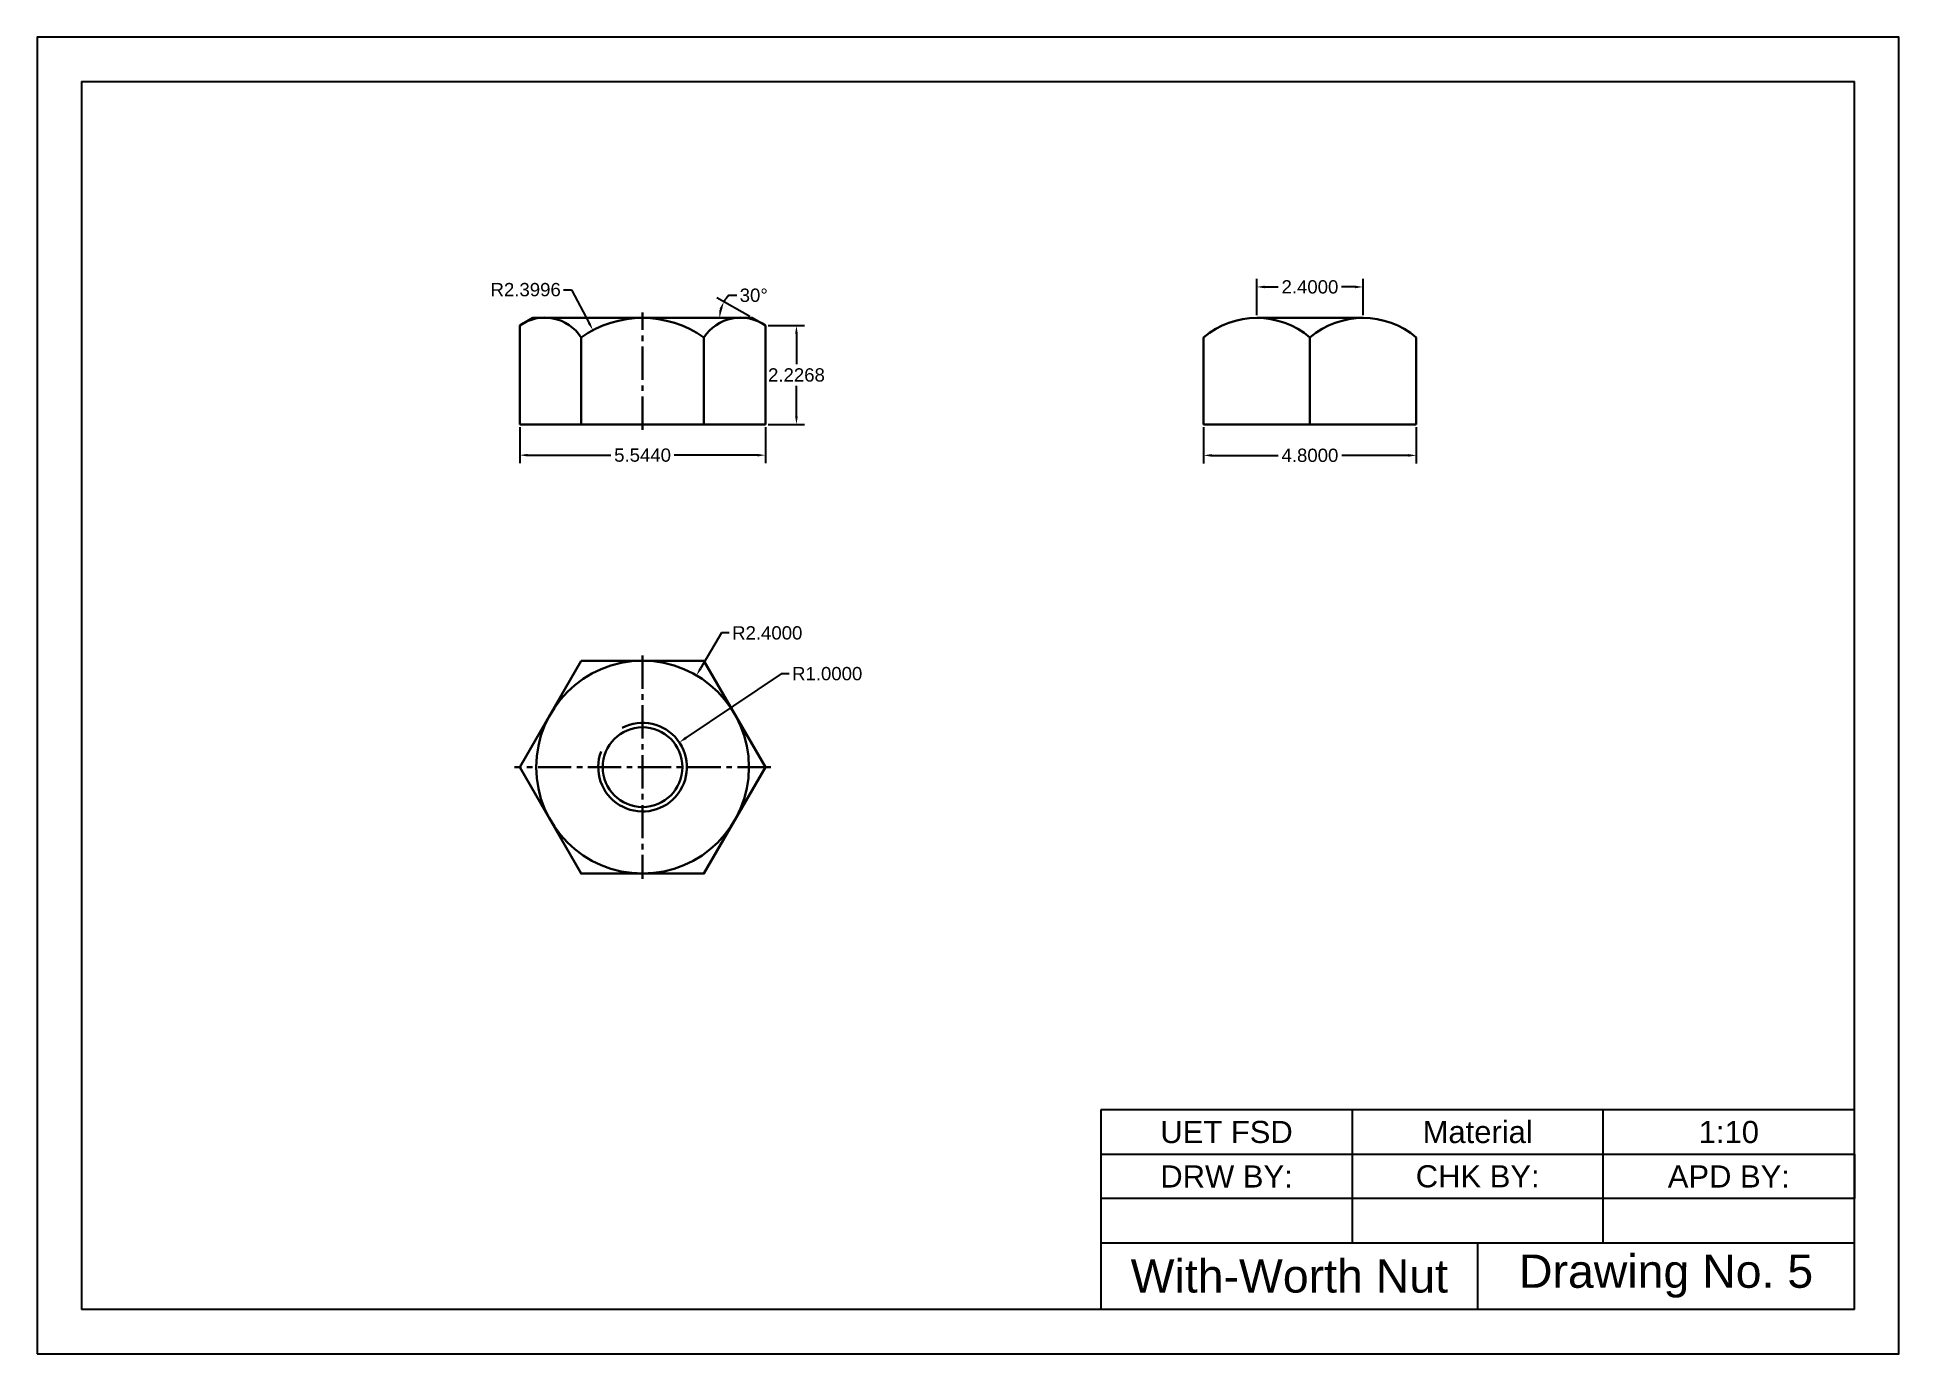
# Model space of a CAD drawing. Header units: centimetres. Extents: x 5.9 to 47.9, y 16.5 to 46.2.
import ezdxf

# ---------------------------------------------------------------- set-up
doc = ezdxf.new("R2010")
doc.units = ezdxf.units.CM
doc.header["$MEASUREMENT"] = 0
doc.linetypes.add('CENTER2', pattern=[1.125, 0.75, -0.125, 0.125, -0.125])
doc.layers.add('VPORTS', color=7, linetype='Continuous')
doc.styles.get("Standard").update_dxf_attribs({"font": 'arial.ttf'})
doc.dimstyles.get("Standard").update_dxf_attribs({"dimtxt": 0.3, "dimasz": 0.18, "dimexe": 0.18, "dimexo": 0.0625, "dimgap": 0.09, "dimtad": 0, "dimtih": 1, "dimtoh": 1, "dimdec": 4, "dimzin": 0, "dimdsep": 46, "dimtxsty": 'Standard', "dimcen": 0.09, "dimadec": 0, "dimazin": 0, "dimtfac": 1, "dimtdec": 4, "dimtofl": 0, "dimtmove": 0, "dimatfit": 3, "dimfxl": 1, "dimtolj": 1, "dimtzin": 0, "dimarcsym": 0})

# ---------------------------------------------------------------- blocks, each defined once
blk = doc.blocks.new('*U1')
at = {"layer": 'VPORTS', "color": 0, "linetype": 'CENTER2', "lineweight": 30, "transparency": 16777216}
blk.add_line((0, 2.52), (0, -2.52), dxfattribs=at)
blk = doc.blocks.new('*U2')
at = {"layer": 'VPORTS', "color": 0, "linetype": 'CENTER2', "lineweight": 30, "transparency": 16777216}
blk.add_line((2.892, 0), (-2.892, 0), dxfattribs=at)
blk = doc.blocks.new('*U3')
at = {"layer": 'VPORTS', "color": 0, "linetype": 'CENTER2', "lineweight": 30, "transparency": 16777216}
blk.add_line((0, -1.09975), (0, 1.54025), dxfattribs=at)
blk = doc.blocks.new('*D4')
at = {"layer": 'Defpoints', "color": 0, "transparency": 16777216}
for p in [(16.774, 37.482), (22.318, 37.482), (16.774, 36.787)]:
    blk.add_point(p, dxfattribs=at)
at = {"layer": 'VPORTS', "color": 0, "lineweight": -2, "transparency": 16777216}
for p, q in [((16.774, 37.419), (16.774, 36.607)), ((22.318, 37.419), (22.318, 36.607)), ((16.954, 36.787), (18.833, 36.787)), ((22.138, 36.787), (20.258, 36.787))]:
    blk.add_line(p, q, dxfattribs=at)
at = {"layer": 'VPORTS', "color": 0, "transparency": 16777216}
for points in [[(16.954, 36.817), (16.954, 36.757), (16.774, 36.787)], [(22.138, 36.817), (22.138, 36.757), (22.318, 36.787)]]:
    blk.add_solid(points, dxfattribs=at)
at = {"layer": 'VPORTS', "color": 0, "transparency": 16777216, "insert": (19.546, 36.787), "char_height": 0.3, "attachment_point": 5}
blk.add_mtext('\\A1;5.5440', dxfattribs=at)
blk = doc.blocks.new('*D5')
at = {"layer": 'Defpoints', "color": 0, "transparency": 16777216}
for p in [(32.203, 37.482), (37.003, 37.482), (37.003, 36.782)]:
    blk.add_point(p, dxfattribs=at)
at = {"layer": 'VPORTS', "color": 0, "lineweight": -2, "transparency": 16777216}
for p, q in [((32.203, 37.419), (32.203, 36.602)), ((37.003, 37.419), (37.003, 36.602)), ((32.383, 36.782), (33.885, 36.782)), ((36.823, 36.782), (35.321, 36.782))]:
    blk.add_line(p, q, dxfattribs=at)
at = {"layer": 'VPORTS', "color": 0, "transparency": 16777216}
for points in [[(32.383, 36.812), (32.383, 36.752), (32.203, 36.782)], [(36.823, 36.812), (36.823, 36.752), (37.003, 36.782)]]:
    blk.add_solid(points, dxfattribs=at)
at = {"layer": 'VPORTS', "color": 0, "transparency": 16777216, "insert": (34.603, 36.782), "char_height": 0.3, "attachment_point": 5}
blk.add_mtext('\\A1;4.8000', dxfattribs=at)
blk = doc.blocks.new('*D6')
at = {"layer": 'Defpoints', "color": 0, "transparency": 16777216}
for p in [(22.318, 39.709), (22.318, 37.482), (23.018, 37.482)]:
    blk.add_point(p, dxfattribs=at)
at = {"layer": 'VPORTS', "color": 0, "lineweight": -2, "transparency": 16777216}
for p, q in [((22.38, 39.709), (23.198, 39.709)), ((23.018, 39.529), (23.018, 38.839)), ((23.018, 37.662), (23.018, 38.352)), ((22.38, 37.482), (23.198, 37.482))]:
    blk.add_line(p, q, dxfattribs=at)
at = {"layer": 'VPORTS', "color": 0, "transparency": 16777216}
for points in [[(22.988, 39.529), (23.048, 39.529), (23.018, 39.709)], [(22.988, 37.662), (23.048, 37.662), (23.018, 37.482)]]:
    blk.add_solid(points, dxfattribs=at)
at = {"layer": 'VPORTS', "color": 0, "transparency": 16777216, "insert": (23.018, 38.595), "char_height": 0.3, "attachment_point": 5}
blk.add_mtext('\\A1;2.2268', dxfattribs=at)
blk = doc.blocks.new('*D7')
at = {"layer": 'Defpoints', "color": 0, "transparency": 16777216}
for p in [(21.294, 40.01), (17.074, 39.882), (22.018, 39.882), (22.018, 39.882), (22.318, 39.709)]:
    blk.add_point(p, dxfattribs=at)
at = {"layer": 'VPORTS', "color": 0, "lineweight": -2, "transparency": 16777216}
for p, q in [((21.963, 39.913), (21.225, 40.339)), ((21.489, 40.393), (21.669, 40.393))]:
    blk.add_line(p, q, dxfattribs=at)
for start, end in [(135.9321, 150), (164.0679, 165.9321)]:
    blk.add_arc((22.018, 39.882), 0.735, start, end, dxfattribs=at)
at = {"layer": 'VPORTS', "color": 0, "transparency": 16777216}
for points in [[(21.334, 40.057), (21.275, 40.064), (21.283, 39.882)], [(21.283, 40.095), (21.338, 40.072), (21.381, 40.249)]]:
    blk.add_solid(points, dxfattribs=at)
at = {"layer": 'VPORTS', "color": 0, "transparency": 16777216, "insert": (22.054, 40.393), "char_height": 0.3, "attachment_point": 5}
blk.add_mtext('\\A1;30°', dxfattribs=at)
blk = doc.blocks.new('*D8')
at = {"layer": 'Defpoints', "color": 0, "transparency": 16777216}
for p in [(18.426, 39.605), (19.546, 37.482)]:
    blk.add_point(p, dxfattribs=at)
at = {"layer": 'VPORTS', "color": 0, "lineweight": -2, "transparency": 16777216}
for p, q in [((17.764, 40.52), (17.944, 40.52)), ((17.944, 40.52), (18.342, 39.764)), ((19.456, 37.482), (19.636, 37.482)), ((19.546, 37.392), (19.546, 37.572))]:
    blk.add_line(p, q, dxfattribs=at)
at = {"layer": 'VPORTS', "color": 0, "transparency": 16777216}
blk.add_solid([(18.369, 39.778), (18.316, 39.75), (18.426, 39.605)], dxfattribs=at)
at = {"layer": 'VPORTS', "color": 0, "transparency": 16777216, "insert": (16.908, 40.52), "char_height": 0.3, "attachment_point": 5}
blk.add_mtext('\\A1;R2.3996', dxfattribs=at)
blk = doc.blocks.new('*D9')
at = {"layer": 'Defpoints', "color": 0, "transparency": 16777216}
for p in [(20.375, 30.307), (19.546, 29.749)]:
    blk.add_point(p, dxfattribs=at)
at = {"layer": 'VPORTS', "color": 0, "lineweight": -2, "transparency": 16777216}
for p, q in [((22.675, 31.857), (20.524, 30.408)), ((22.855, 31.857), (22.675, 31.857)), ((19.546, 29.659), (19.546, 29.839)), ((19.456, 29.749), (19.636, 29.749))]:
    blk.add_line(p, q, dxfattribs=at)
at = {"layer": 'VPORTS', "color": 0, "transparency": 16777216}
blk.add_solid([(20.507, 30.433), (20.541, 30.383), (20.375, 30.307)], dxfattribs=at)
at = {"layer": 'VPORTS', "color": 0, "transparency": 16777216, "insert": (23.711, 31.857), "char_height": 0.3, "attachment_point": 5}
blk.add_mtext('\\A1;R1.0000', dxfattribs=at)
blk = doc.blocks.new('*D10')
at = {"layer": 'Defpoints', "color": 0, "transparency": 16777216}
for p in [(20.761, 31.818), (19.546, 29.749)]:
    blk.add_point(p, dxfattribs=at)
at = {"layer": 'VPORTS', "color": 0, "lineweight": -2, "transparency": 16777216}
for p, q in [((21.323, 32.776), (20.852, 31.974)), ((21.503, 32.776), (21.323, 32.776)), ((19.546, 29.659), (19.546, 29.839)), ((19.456, 29.749), (19.636, 29.749))]:
    blk.add_line(p, q, dxfattribs=at)
at = {"layer": 'VPORTS', "color": 0, "transparency": 16777216}
blk.add_solid([(20.826, 31.989), (20.878, 31.958), (20.761, 31.818)], dxfattribs=at)
at = {"layer": 'VPORTS', "color": 0, "transparency": 16777216, "insert": (22.359, 32.776), "char_height": 0.3, "attachment_point": 5}
blk.add_mtext('\\A1;R2.4000', dxfattribs=at)
blk = doc.blocks.new('*D11')
at = {"layer": 'Defpoints', "color": 0, "transparency": 16777216}
for p in [(35.803, 40.582), (33.403, 39.882), (35.803, 39.882)]:
    blk.add_point(p, dxfattribs=at)
at = {"layer": 'VPORTS', "color": 0, "lineweight": -2, "transparency": 16777216}
for p, q in [((33.403, 39.944), (33.403, 40.762)), ((35.803, 39.944), (35.803, 40.762)), ((33.583, 40.582), (33.888, 40.582)), ((35.623, 40.582), (35.318, 40.582))]:
    blk.add_line(p, q, dxfattribs=at)
at = {"layer": 'VPORTS', "color": 0, "transparency": 16777216}
for points in [[(33.583, 40.612), (33.583, 40.552), (33.403, 40.582)], [(35.623, 40.612), (35.623, 40.552), (35.803, 40.582)]]:
    blk.add_solid(points, dxfattribs=at)
at = {"layer": 'VPORTS', "color": 0, "transparency": 16777216, "insert": (34.603, 40.582), "char_height": 0.3, "attachment_point": 5}
blk.add_mtext('\\A1;2.4000', dxfattribs=at)

msp = doc.modelspace()

# ---------------------------------------------------------------- linework, layer by layer
for p, q in [((6.88817, 45.21527), (6.88817, 17.51527)), ((6.88817, 45.21527), (46.88817, 45.21527)), ((46.88817, 17.51527), (46.88817, 45.21527)), ((46.88817, 22.01527), (29.88817, 22.01527)), ((29.88817, 22.01527), (29.88817, 17.51527)), ((41.22117, 22.01527), (35.55417, 22.01527)), ((35.55417, 22.01527), (35.55417, 19.01527)), ((41.22117, 19.01527), (41.22117, 22.01527)), ((29.88817, 21.01527), (46.88817, 21.01527)), ((46.88817, 21.01527), (46.88817, 20.01527)), ((46.88817, 20.01527), (29.88817, 20.01527)), ((29.88817, 20.01527), (29.88817, 19.01527)), ((29.88817, 19.01527), (46.88817, 19.01527)), ((38.38817, 17.51527), (38.38817, 19.01527)), ((46.88817, 17.51527), (6.88817, 17.51527))]:
    msp.add_line(p, q)
at = {"lineweight": 30}
for p, q in [((16.77357, 39.70873), (17.07357, 39.88194)), ((16.77357, 39.70873), (16.77357, 37.48194)), ((22.01757, 39.88194), (17.07357, 39.88194)), ((22.31757, 39.70873), (22.01757, 39.88194)), ((22.31757, 39.70873), (22.31757, 37.48194)), ((35.80287, 39.88194), (33.40287, 39.88194)), ((22.31757, 37.48194), (16.77357, 37.48194)), ((37.00287, 37.48194), (32.20287, 37.48194))]:
    msp.add_line(p, q, dxfattribs=at)
msp.add_lwpolyline([(5.88817, 16.51527), (47.88817, 16.51527), (47.88817, 46.21527), (5.88817, 46.21527)], close=True)
at = {"layer": 'VPORTS', "lineweight": 30}
for p, q in [((33.40287, 39.88194), (33.40287, 39.88194)), ((18.15993, 37.48194), (18.15993, 39.44144)), ((20.93121, 37.48194), (20.93121, 39.44144)), ((32.20287, 37.48194), (32.20287, 39.44144)), ((34.60287, 37.48194), (34.60287, 39.44144)), ((37.00287, 37.48194), (37.00287, 39.44144)), ((18.54557, 32.14864), (18.54557, 32.14864)), ((20.54557, 32.14864), (20.54557, 32.14864))]:
    msp.add_line(p, q, dxfattribs=at)
msp.add_lwpolyline([(18.15993, 32.14864), (16.77429, 29.74864), (18.15993, 27.34864), (20.93121, 27.34864), (22.31685, 29.74864), (20.93121, 32.14864)], close=True, dxfattribs=at)
for radius in [2.4, 0.9]:
    msp.add_circle((19.54557, 29.74864), radius, dxfattribs=at)
for centre, radius, start, end in [((17.33976, 38.91646), 0.97379, 32.622795, 125.551361), ((19.54557, 37.48235), 2.39959, 54.728716, 125.271284), ((21.75137, 38.91646), 0.97379, 54.448639, 147.377205), ((33.40287, 38.02718), 1.85476, 49.685311, 130.314689), ((35.80287, 38.02718), 1.85476, 49.685311, 130.314689), ((19.54557, 29.74864), 1, 159.164497, 117.278578)]:
    msp.add_arc(centre, radius, start, end, dxfattribs=at)

# ---------------------------------------------------------------- block references
at = {"layer": 'VPORTS', "linetype": 'CENTER2', "lineweight": 30}
for name, p in [('*U3', (19.54557, 38.46169)), ('*U1', (19.54557, 29.74864)), ('*U2', (19.54557, 29.74864))]:
    msp.add_blockref(name, p, dxfattribs=at)

# ---------------------------------------------------------------- texts
at = {"layer": 'VPORTS', "attachment_point": 5}
for s, width, insert, char_height in [('UET FSD', 5.666, (32.72117, 21.51527), 0.5), ('Material', 5.667, (38.38767, 21.51527), 0.5), ('1:10', 5.667, (44.05467, 21.51527), 0.5), ('DRW BY:', 5.666, (32.72117, 20.51527), 0.5), ('CHK BY:', 5.667, (38.38767, 20.51527), 0.5), ('APD BY:', 5.667, (44.05467, 20.51527), 0.5), ('With-Worth Nut', 8.5, (34.13817, 18.26527), 0.75), ('Drawing No. 5', 8.5, (42.63817, 18.26527), 0.75)]:
    msp.add_mtext_dynamic_manual_height_columns(s, width=width, gutter_width=1, heights=[0], dxfattribs=dict(at, insert=insert, char_height=char_height))

# ---------------------------------------------------------------- dimensions: what is measured, and where the dimension line sits
at = {"layer": 'VPORTS'}
for base, p1, p2, picture, middle in [((35.80287, 40.58194), (33.40287, 39.88194), (35.80287, 39.88194), '*D11', (34.60287, 40.58194)), ((16.77357, 36.78707), (22.31757, 37.48194), (16.77357, 37.48194), '*D4', (19.54557, 36.78707)), ((37.00287, 36.78194), (32.20287, 37.48194), (37.00287, 37.48194), '*D5', (34.60287, 36.78194))]:
    dim = msp.add_linear_dim(base=base, p1=p1, p2=p2, dimstyle='Standard', dxfattribs=at)
    dim.commit()
    dim.dimension.update_dxf_attribs({"geometry": picture, "text_midpoint": middle})
for center, mpoint, picture, middle in [((19.54557, 37.48235), (18.42631, 39.60491), '*D8', (16.9076, 40.52)), ((19.54557, 29.74864), (20.76054, 31.81838), '*D10', (22.3587, 32.77645)), ((19.54557, 29.74864), (20.37489, 30.30742), '*D9', (23.71053, 31.85703))]:
    dim = msp.add_radius_dim(center=center, mpoint=mpoint, dimstyle='Standard', dxfattribs=at)
    dim.commit()
    dim.dimension.update_dxf_attribs({"geometry": picture, "text_midpoint": middle, "dimtype": 164})
dim = msp.add_angular_dim_2l(base=(21.29378, 40.00956), line1=((22.01757, 39.88194), (17.07357, 39.88194)), line2=((22.31757, 39.70873), (22.01757, 39.88194)), dimstyle='Standard', dxfattribs=at)
dim.commit()
dim.dimension.update_dxf_attribs({"geometry": '*D7', "text_midpoint": (22.05366, 40.39311)})
dim = msp.add_linear_dim(base=(23.01756, 37.48194), p1=(22.31757, 39.70873), p2=(22.31757, 37.48194), angle=90, dimstyle='Standard', dxfattribs=at)
dim.commit()
dim.dimension.update_dxf_attribs({"geometry": '*D6', "text_midpoint": (23.01756, 38.59534)})

doc.saveas('drawing.dxf')
